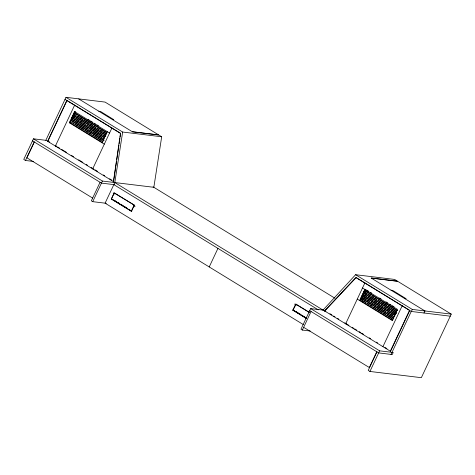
<?xml version="1.0" encoding="UTF-8"?>
<svg xmlns="http://www.w3.org/2000/svg" width="475" height="475" viewBox="0 0 475 475"><rect width="100%" height="100%" fill="white"/><g stroke="black" fill="none" stroke-linecap="round" stroke-linejoin="round"><path stroke-width="0.71" d="M115.609 167.77L113.567 181.682L47.791 141.396L67.034 100.504L120.662 133.35L120.122 137.014M115.823 166.303L116.577 161.179M116.791 159.713L118.94 145.065M119.154 143.604L119.908 138.474M45.826 140.309L65.966 97.316L122.657 132.038L114.813 182.566L105.088 203.163L303.252 324.532M65.966 97.316L78.612 98.847L132.436 131.812L158.816 135.013L161.684 136.77L153.841 187.298L102.416 181.052L33.452 138.813L23.75 159.422L25.472 160.479L33.553 161.458M25.472 160.479L34.206 141.93M34.354 142.019L26.915 157.825L92.631 198.069M47.547 141.366L66.791 100.474M74.628 105.159L55.385 146.051L56.359 146.169M104.31 144.168L69.32 122.734L74.557 111.601L75.531 111.72L74.913 113.032M104.15 140.404L103.419 140.315L102.837 141.55L70.146 121.529L70.728 120.288L71.452 120.377L103.52 140.018M104.001 139.08L71.309 119.053L71.891 117.818L72.616 117.907L104.684 137.542M105.165 136.604L72.473 116.583L73.055 115.342L73.779 115.431L105.848 135.072M74.219 112.872L73.637 114.107L106.329 134.128L106.911 132.893L74.219 112.872L74.949 112.961L107.012 132.596M69.32 122.734L70.288 122.853L70.906 121.541M71.523 120.234L74.296 114.338M102.012 142.761L107.249 131.628M111.922 127.995L92.678 168.886L93.646 169.005M100.065 182.269L91.337 200.818L92.714 201.661L106.305 203.312M92.714 201.661L102.416 181.052M111.316 199.013L114.226 192.826L134.342 205.147L131.433 211.333L111.316 199.013L111.791 198.764M131.433 211.333L131.777 211.375L111.447 198.912L114.226 193.004L134.467 205.253L133.558 207.617M134.17 205.218L131.391 211.126L131.789 210.971M209.22 266.944L217.948 248.389M306.654 318.654L292.826 310.181L295.735 304L309.563 312.467M306.707 318.511L292.998 310.11L296.079 304.238M292.998 310.11L293.396 309.955M323.546 310.163L310.674 308.608L300.972 329.217L302.349 330.06L310.217 331.016M302.349 330.06L311.077 311.511M364.883 282.934L345.646 323.825L346.613 323.944L344.773 322.816M364.812 289.382L359.575 300.509L360.549 300.627L392.611 320.269M393.775 317.793L361.713 298.152L360.982 298.068L360.4 299.303L393.092 319.325M362.146 295.592L394.838 315.614L394.256 316.855L361.564 296.827L362.146 295.592L362.876 295.682L394.939 315.317M396.732 313.233L396.002 313.144L395.42 314.379L362.728 294.358L363.31 293.117L364.04 293.206L396.103 312.847M396.583 311.909L363.892 291.882L364.473 290.647L365.204 290.736L397.266 310.371M360.323 300.74L360.952 299.404M362.526 296.062L363.155 294.726M360.549 300.627L362.087 297.356M362.704 296.044L364.551 292.113M365.168 290.807L365.786 289.495M362.051 301.797L364.883 295.783M365.512 294.447L366.142 293.105M366.771 291.769L367.401 290.433M376.794 351.755L369.36 367.561L303.644 327.311M376.942 351.85L368.214 370.399L369.936 371.456L421.337 377.684L451.25 314.117L397.646 281.289L371.331 278.101M369.936 371.456L379.638 350.841L393.223 352.492L392.255 354.552L378.664 352.907L309.706 310.668M382.933 346.667L402.177 305.769M390.29 351.286L409.527 310.395M390.848 350.645L409.771 310.424L356.149 277.578L324.752 311.03L390.527 351.316M391.044 354.403L411.255 311.452L450.282 316.184M451.25 314.117L412.3 309.433L411.326 311.493L355.852 277.519L324.425 310.947L113.412 181.705L120.472 133.35L64.992 99.376M423.973 313.031L424.935 310.929M323.024 310.086L355.603 274.71L394.63 279.442L397.498 281.2L371.123 278L424.947 310.965M133.6 205.265L133.445 205.604M113.4 192.892L113.24 193.23M114.873 193.794L114.712 194.132M135.078 206.168L134.918 206.506M294.803 304L294.642 304.338M296.275 304.902L296.115 305.241M78.749 98.901L105.064 102.089L158.668 134.918L132.353 131.729M98.705 111.12L100.92 111.708L113.804 119.676L112.676 119.682M72.473 116.583L73.198 116.666M71.309 119.053L74.551 120.68M70.146 121.529L70.87 121.618M122.657 132.038L161.684 136.77M33.452 138.813L47.037 140.458M47.791 141.396L48.765 141.514M114.315 184.674L101.442 183.112L32.478 140.873M111.447 198.912L127.324 208.495M391.002 290.148L393.217 290.736L406.101 298.704L404.973 298.704M363.892 291.882L367.133 293.508M362.728 294.358L363.458 294.447M361.564 296.827L362.294 296.917M324.425 310.947L325.897 311.125M324.752 311.03L325.725 311.149M292.826 310.181L293.301 309.938L294.559 310.703M355.603 274.71L412.3 309.433M88.023 119.373L89.276 120.139M90.523 120.905L92.399 122.057M94.276 123.203L95.522 123.969M96.775 124.735L98.646 125.881M366.611 289.999L368.481 291.151M370.358 292.297L371.61 293.063M379.733 298.039L380.98 298.805M385.979 301.868L387.855 303.014M389.732 304.16L390.978 304.926M392.231 305.692L394.102 306.844M74.557 111.601L109.547 133.036M362.514 287.969L397.51 309.403L392.267 320.536L357.277 299.102M364.473 290.647L397.165 310.668M74.361 114.196L75.62 114.968M77.508 116.12L78.767 116.892M80.02 117.663L82.537 119.201M83.796 119.973L88.825 123.049M90.084 123.821L92.595 125.364M93.854 126.13L95.742 127.288M97.624 128.44L98.883 129.212M100.142 129.984L102.03 131.136M103.283 131.907L105.8 133.451M368.392 294.28L370.28 295.438M372.162 296.59L373.421 297.362M374.68 298.134L376.568 299.286M378.45 300.443L380.338 301.595M381.597 302.367L386.626 305.449M387.885 306.221L390.397 307.758M391.655 308.53L396.684 311.612M73.055 115.342L105.747 135.369M363.31 293.117L396.002 313.144M73.827 117.052L75.086 117.824M76.344 118.596L78.856 120.133M80.115 120.905L82.003 122.057M83.262 122.829L85.144 123.987M87.032 125.139L88.291 125.911M89.549 126.683L98.349 132.074M99.607 132.84L102.119 134.383M103.378 135.149L105.266 136.307M364.088 294.827L366.599 296.37M367.858 297.142L372.887 300.218M374.146 300.99L376.657 302.533M377.916 303.299L379.804 304.457M381.063 305.223L382.945 306.381M384.833 307.539L386.092 308.305M387.345 309.077L389.862 310.614M391.121 311.386L395.521 314.082M71.891 117.818L104.583 137.839M75.81 121.452L78.322 122.995M79.58 123.761L84.609 126.843M85.868 127.615L87.756 128.767M89.638 129.924L91.527 131.082M92.785 131.848L97.814 134.93M99.073 135.702L101.585 137.239M102.843 138.011L104.102 138.783M364.177 298.074L366.065 299.226M367.323 299.998L369.206 301.156M371.094 302.308L372.353 303.08M373.611 303.852L376.123 305.389M377.382 306.161L382.411 309.243M383.669 310.009L385.558 311.167M387.44 312.318L389.328 313.476M390.587 314.248L392.469 315.4M70.728 120.288L103.419 140.315M360.982 298.068L393.674 318.09M72.758 122.77L74.017 123.542M75.276 124.313L77.787 125.851M79.046 126.623L84.075 129.705M85.334 130.471L87.845 132.014M89.104 132.78L90.992 133.938M92.874 135.096L94.133 135.862M95.392 136.634L97.28 137.792M98.533 138.558L101.05 140.101M361.131 299.392L362.383 300.158M363.642 300.93L365.53 302.088M367.412 303.24L368.671 304.012M369.93 304.784L371.818 305.936M373.7 307.093L375.588 308.245M376.847 309.017L381.876 312.099M383.135 312.871L385.647 314.408M386.905 315.18L391.934 318.262M70.288 122.853L102.357 142.494M153.104 186.847L334.934 298.217M48.302 141.235L49.566 142.007M55.26 145.498L56.531 146.27M57.623 146.941L59.69 148.206M61.59 149.37L63.49 150.533M63.941 150.812L66.654 152.469M71.529 155.456L73.613 156.732M78.672 159.832L80.572 160.995M81.005 161.263L82.905 162.426M86.266 164.487L87.531 165.258M91.123 167.461L93.017 168.619M94.875 169.759L97.654 171.457M103.348 174.948L104.708 175.78M109.624 178.79L111.572 179.983M329.953 313.738L331.871 314.913M333.711 316.041L334.94 316.795M337.547 318.392L338.812 319.164M347.041 324.199L348.935 325.363M352.302 327.423L353.566 328.201M354.629 328.854L356.725 330.137M359.254 331.687L360.519 332.458M361.588 333.117L363.678 334.394M369.366 337.879L370.631 338.651M376.319 342.137L377.583 342.908M384.999 347.451L386.899 348.614M113.816 184.609L318.292 309.848M310.674 308.608L379.638 350.841M295.783 304.202L308.869 312.218M114.309 200.308L116.82 201.845M118.079 202.617L119.338 203.383M121.849 204.927L123.108 205.693M124.367 206.465L126.878 208.008M295.818 311.475L298.33 313.013M299.588 313.785L300.847 314.557M303.359 316.095L304.617 316.867M128.571 209.255L131.688 211.167M293.301 310.145L306.387 318.161"/></g></svg>
